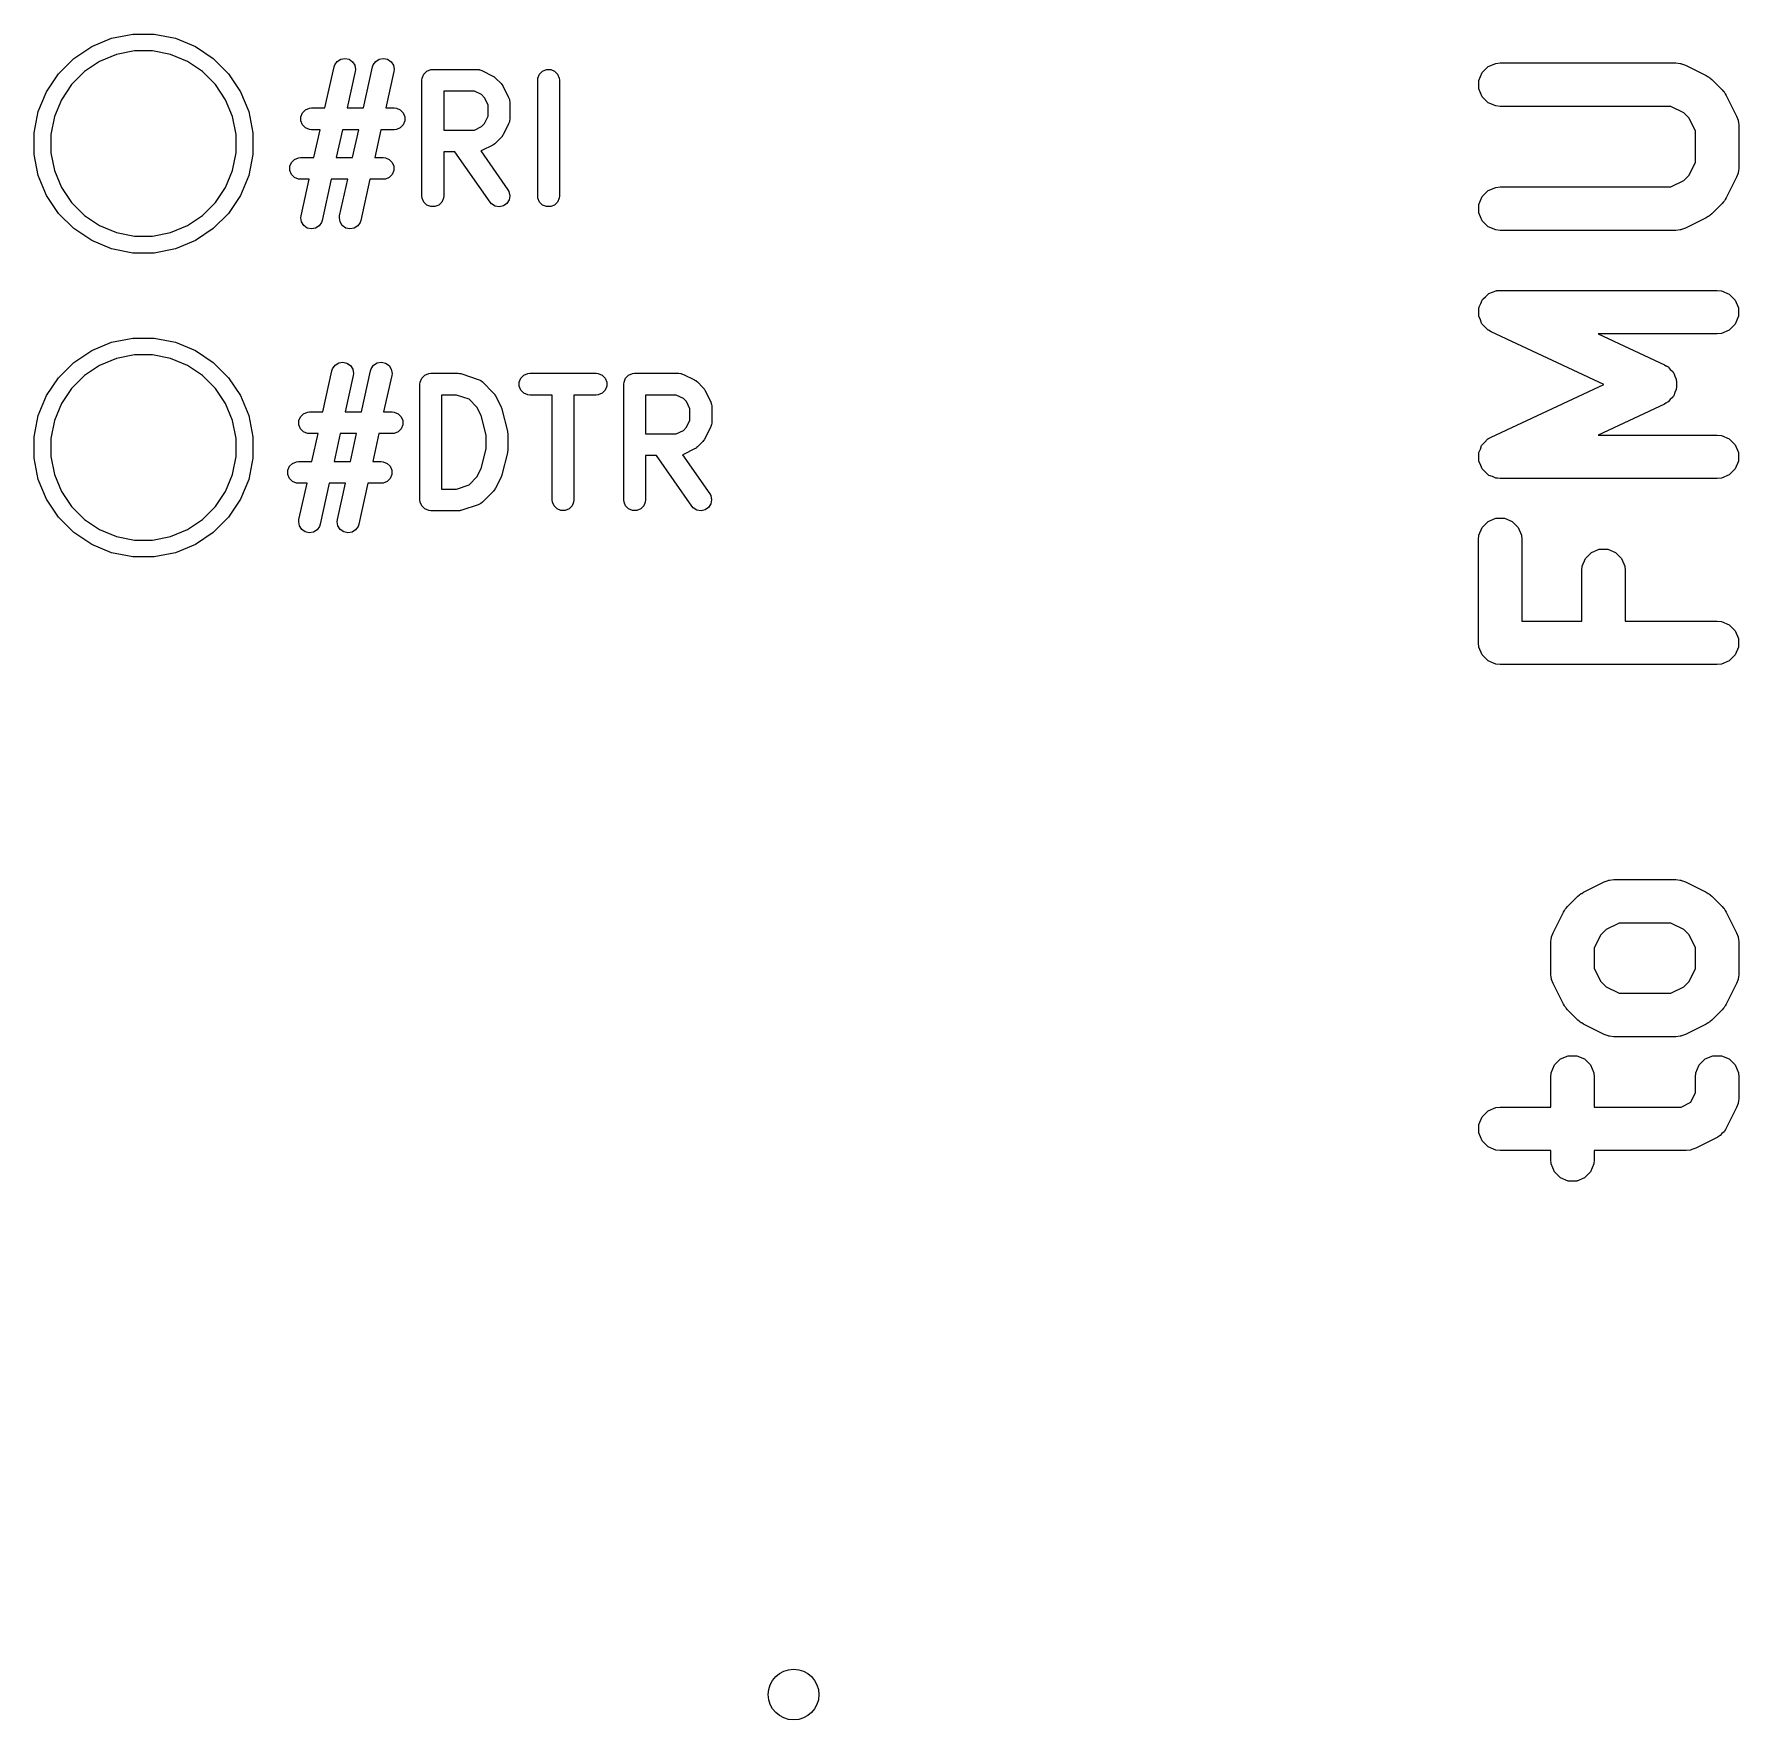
# Model space of a CAD drawing. Extents: x 5.43 to 6.48, y -4.55 to -3.35.
# Drawn here: x 6.0175 to 6.4814, y -4.5469 to -4.0883 of the extents above; entities that cross this region are included whole.
import ezdxf

# ---------------------------------------------------------------- set-up
doc = ezdxf.new("R2010")
doc.units = 0
doc.header["$MEASUREMENT"] = 0
doc.layers.add('BLACK', color=7, linetype='CONTINUOUS')

msp = doc.modelspace()

# ---------------------------------------------------------------- linework, layer by layer
at = {"layer": 'BLACK', "linetype": 'CONTINUOUS'}
for p, q in [((6.02826, -4.09498), (6.03314, -4.09172)), ((6.03314, -4.09172), (6.03856, -4.08948)), ((6.03856, -4.08948), (6.04431, -4.08833)), ((6.04431, -4.08833), (6.05018, -4.08833)), ((6.05018, -4.08833), (6.05593, -4.08948)), ((6.05593, -4.08948), (6.06135, -4.09172)), ((6.06135, -4.09172), (6.06623, -4.09498)), ((6.02411, -4.09913), (6.02826, -4.09498)), ((6.03531, -4.09578), (6.03118, -4.09854)), ((6.03989, -4.09388), (6.03531, -4.09578)), ((6.04476, -4.09291), (6.03989, -4.09388)), ((6.04973, -4.09291), (6.04476, -4.09291)), ((6.05459, -4.09388), (6.04973, -4.09291)), ((6.05918, -4.09578), (6.05459, -4.09388)), ((6.06331, -4.09854), (6.05918, -4.09578)), ((6.06623, -4.09498), (6.07037, -4.09913)), ((6.0991, -4.09724), (6.09929, -4.09669)), ((6.09929, -4.09669), (6.09995, -4.09574)), ((6.09995, -4.09574), (6.10092, -4.09513)), ((6.10092, -4.09513), (6.10205, -4.09493)), ((6.10205, -4.09493), (6.10318, -4.09518)), ((6.10318, -4.09518), (6.10412, -4.09584)), ((6.10412, -4.09584), (6.10474, -4.09681)), ((6.1096, -4.09724), (6.10978, -4.09669)), ((6.10978, -4.09669), (6.11045, -4.09574)), ((6.11045, -4.09574), (6.11142, -4.09513)), ((6.11142, -4.09513), (6.11255, -4.09493)), ((6.11255, -4.09493), (6.11368, -4.09518)), ((6.11368, -4.09518), (6.11462, -4.09584)), ((6.11462, -4.09584), (6.11524, -4.09681)), ((6.41319, -4.09717), (6.41532, -4.09629)), ((6.41532, -4.09629), (6.41647, -4.09618)), ((6.41647, -4.09618), (6.46428, -4.09618)), ((6.46428, -4.09618), (6.46543, -4.09629)), ((6.46543, -4.09629), (6.46562, -4.09637)), ((6.46562, -4.09637), (6.46584, -4.09639)), ((6.46584, -4.09639), (6.46692, -4.0968)), ((6.02086, -4.10401), (6.02411, -4.09913)), ((6.03118, -4.09854), (6.02767, -4.10205)), ((6.06682, -4.10205), (6.06331, -4.09854)), ((6.07037, -4.09913), (6.07363, -4.10401)), ((6.09662, -4.10842), (6.0991, -4.09724)), ((6.10487, -4.09852), (6.10267, -4.10842)), ((6.10474, -4.09681), (6.10494, -4.09794)), ((6.10494, -4.09794), (6.10487, -4.09852)), ((6.10712, -4.10842), (6.1096, -4.09724)), ((6.11537, -4.09852), (6.11317, -4.10842)), ((6.11524, -4.09681), (6.11544, -4.09794)), ((6.11544, -4.09794), (6.11537, -4.09852)), ((6.12303, -4.10088), (6.12309, -4.1003)), ((6.12303, -4.13237), (6.12303, -4.10088)), ((6.12309, -4.1003), (6.12353, -4.09924)), ((6.12353, -4.09924), (6.12434, -4.09842)), ((6.12434, -4.09842), (6.12541, -4.09798)), ((6.12541, -4.09798), (6.12598, -4.09793)), ((6.12598, -4.09793), (6.13798, -4.09793)), ((6.13798, -4.09793), (6.13856, -4.09798)), ((6.13856, -4.09798), (6.13866, -4.09802)), ((6.13866, -4.09802), (6.13876, -4.09803)), ((6.13876, -4.09803), (6.1393, -4.09824)), ((6.1393, -4.09824), (6.1423, -4.09974)), ((6.1423, -4.09974), (6.14255, -4.09989)), ((6.14255, -4.09989), (6.14262, -4.09992)), ((6.14262, -4.09992), (6.1427, -4.09999)), ((6.1427, -4.09999), (6.14279, -4.10004)), ((6.14279, -4.10004), (6.14284, -4.1001)), ((6.14284, -4.1001), (6.14307, -4.10029)), ((6.14307, -4.10029), (6.14457, -4.10179)), ((6.15453, -4.10088), (6.15458, -4.1003)), ((6.15453, -4.13237), (6.15453, -4.10088)), ((6.15458, -4.1003), (6.15503, -4.09924)), ((6.15503, -4.09924), (6.15584, -4.09842)), ((6.15584, -4.09842), (6.1569, -4.09798)), ((6.1569, -4.09798), (6.15806, -4.09798)), ((6.15806, -4.09798), (6.15912, -4.09842)), ((6.15912, -4.09842), (6.15994, -4.09924)), ((6.15994, -4.09924), (6.16038, -4.1003)), ((6.16038, -4.1003), (6.16043, -4.10088)), ((6.16043, -4.10088), (6.16043, -4.13237)), ((6.41068, -4.10093), (6.41156, -4.0988)), ((6.41068, -4.10323), (6.41068, -4.10093)), ((6.41156, -4.0988), (6.41319, -4.09717)), ((6.46692, -4.0968), (6.47254, -4.09961)), ((6.47254, -4.09961), (6.47304, -4.09992)), ((6.47304, -4.09992), (6.47318, -4.09998)), ((6.47318, -4.09998), (6.47334, -4.10012)), ((6.47334, -4.10012), (6.47352, -4.10023)), ((6.47352, -4.10023), (6.47362, -4.10035)), ((6.47362, -4.10035), (6.47408, -4.10072)), ((6.47408, -4.10072), (6.47689, -4.10353)), ((6.01861, -4.10942), (6.02086, -4.10401)), ((6.02767, -4.10205), (6.02491, -4.10618)), ((6.06957, -4.10618), (6.06682, -4.10205)), ((6.07363, -4.10401), (6.07588, -4.10942)), ((6.13729, -4.10383), (6.12894, -4.10383)), ((6.12894, -4.10383), (6.12894, -4.11442)), ((6.13923, -4.1048), (6.13729, -4.10383)), ((6.14006, -4.10563), (6.13923, -4.1048)), ((6.14103, -4.10757), (6.14006, -4.10563)), ((6.14457, -4.10179), (6.14476, -4.10202)), ((6.14476, -4.10202), (6.14481, -4.10207)), ((6.14481, -4.10207), (6.14487, -4.10216)), ((6.14487, -4.10216), (6.14494, -4.10224)), ((6.14494, -4.10224), (6.14497, -4.10231)), ((6.14497, -4.10231), (6.14512, -4.10256)), ((6.14512, -4.10256), (6.14662, -4.10556)), ((6.14662, -4.10556), (6.14683, -4.1061)), ((6.41156, -4.10536), (6.41068, -4.10323)), ((6.41319, -4.10699), (6.41156, -4.10536)), ((6.47689, -4.10353), (6.47726, -4.10398)), ((6.47726, -4.10398), (6.47738, -4.10408)), ((6.47738, -4.10408), (6.47749, -4.10426)), ((6.47749, -4.10426), (6.47762, -4.10442)), ((6.47762, -4.10442), (6.47768, -4.10457)), ((6.47768, -4.10457), (6.47799, -4.10506)), ((6.47799, -4.10506), (6.48081, -4.11069)), ((6.01747, -4.11518), (6.01861, -4.10942)), ((6.02491, -4.10618), (6.02302, -4.11076)), ((6.07147, -4.11076), (6.06957, -4.10618)), ((6.07588, -4.10942), (6.07702, -4.11518)), ((6.09009, -4.1108), (6.09053, -4.10974)), ((6.09053, -4.10974), (6.09135, -4.10892)), ((6.09135, -4.10892), (6.09241, -4.10848)), ((6.09241, -4.10848), (6.09299, -4.10842)), ((6.09299, -4.10842), (6.09662, -4.10842)), ((6.10267, -4.10842), (6.10712, -4.10842)), ((6.11317, -4.10842), (6.11549, -4.10842)), ((6.11549, -4.10842), (6.11606, -4.10848)), ((6.11606, -4.10848), (6.11713, -4.10892)), ((6.11713, -4.10892), (6.11794, -4.10974)), ((6.11794, -4.10974), (6.11838, -4.1108)), ((6.14006, -4.11263), (6.14103, -4.11068)), ((6.14103, -4.11068), (6.14103, -4.10757)), ((6.14683, -4.1061), (6.14684, -4.1062)), ((6.14684, -4.1062), (6.14688, -4.1063)), ((6.14688, -4.1063), (6.14693, -4.10688)), ((6.14693, -4.10688), (6.14693, -4.11138)), ((6.41532, -4.10787), (6.41319, -4.10699)), ((6.41647, -4.10799), (6.41532, -4.10787)), ((6.46288, -4.10799), (6.41647, -4.10799)), ((6.4664, -4.10975), (6.46288, -4.10799)), ((6.46786, -4.1112), (6.4664, -4.10975)), ((6.48081, -4.11069), (6.48122, -4.11177)), ((6.01747, -4.11563), (6.01747, -4.11518)), ((6.02302, -4.11076), (6.02205, -4.11563)), ((6.07244, -4.11563), (6.07147, -4.11076)), ((6.07702, -4.11518), (6.07702, -4.12104)), ((6.09009, -4.11195), (6.09009, -4.1108)), ((6.09053, -4.11302), (6.09009, -4.11195)), ((6.09135, -4.11383), (6.09053, -4.11302)), ((6.09241, -4.11427), (6.09135, -4.11383)), ((6.09299, -4.11433), (6.09241, -4.11427)), ((6.09531, -4.11433), (6.09299, -4.11433)), ((6.09362, -4.12192), (6.09531, -4.11433)), ((6.10136, -4.11433), (6.09967, -4.12192)), ((6.10581, -4.11433), (6.10136, -4.11433)), ((6.10412, -4.12192), (6.10581, -4.11433)), ((6.11185, -4.11433), (6.11017, -4.12192)), ((6.11549, -4.11433), (6.11185, -4.11433)), ((6.11606, -4.11427), (6.11549, -4.11433)), ((6.11713, -4.11383), (6.11606, -4.11427)), ((6.11794, -4.11302), (6.11713, -4.11383)), ((6.11838, -4.11195), (6.11794, -4.11302)), ((6.11838, -4.1108), (6.11838, -4.11195)), ((6.12894, -4.11442), (6.13729, -4.11442)), ((6.13729, -4.11442), (6.13923, -4.11345)), ((6.13923, -4.11345), (6.14006, -4.11263)), ((6.14662, -4.1127), (6.14512, -4.1157)), ((6.14683, -4.11216), (6.14662, -4.1127)), ((6.14684, -4.11205), (6.14683, -4.11216)), ((6.14688, -4.11195), (6.14684, -4.11205)), ((6.14693, -4.11138), (6.14688, -4.11195)), ((6.46962, -4.11472), (6.46786, -4.1112)), ((6.46962, -4.12318), (6.46962, -4.11472)), ((6.48122, -4.11177), (6.48124, -4.11198)), ((6.48124, -4.11198), (6.48132, -4.11218)), ((6.48132, -4.11218), (6.48143, -4.11333)), ((6.48143, -4.11333), (6.48143, -4.12458)), ((6.01747, -4.12104), (6.01747, -4.11563)), ((6.02205, -4.11563), (6.02205, -4.12059)), ((6.07244, -4.12059), (6.07244, -4.11563)), ((6.1423, -4.11852), (6.1393, -4.12002)), ((6.14255, -4.11836), (6.1423, -4.11852)), ((6.14262, -4.11833), (6.14255, -4.11836)), ((6.1427, -4.11826), (6.14262, -4.11833)), ((6.14279, -4.11821), (6.1427, -4.11826)), ((6.14284, -4.11815), (6.14279, -4.11821)), ((6.14307, -4.11796), (6.14284, -4.11815)), ((6.14457, -4.11646), (6.14307, -4.11796)), ((6.14476, -4.11624), (6.14457, -4.11646)), ((6.14481, -4.11619), (6.14476, -4.11624)), ((6.14487, -4.1161), (6.14481, -4.11619)), ((6.14494, -4.11602), (6.14487, -4.1161)), ((6.14497, -4.11594), (6.14494, -4.11602)), ((6.14512, -4.1157), (6.14497, -4.11594)), ((6.01861, -4.1268), (6.01747, -4.12104)), ((6.02205, -4.12059), (6.02302, -4.12546)), ((6.07147, -4.12546), (6.07244, -4.12059)), ((6.07702, -4.12104), (6.07588, -4.1268)), ((6.08709, -4.1243), (6.08753, -4.12323)), ((6.08709, -4.12545), (6.08709, -4.1243)), ((6.08753, -4.12323), (6.08835, -4.12242)), ((6.08835, -4.12242), (6.08941, -4.12198)), ((6.08941, -4.12198), (6.08999, -4.12192)), ((6.08999, -4.12192), (6.09362, -4.12192)), ((6.09967, -4.12192), (6.10412, -4.12192)), ((6.11017, -4.12192), (6.11249, -4.12192)), ((6.11249, -4.12192), (6.11306, -4.12198)), ((6.11306, -4.12198), (6.11413, -4.12242)), ((6.11413, -4.12242), (6.11494, -4.12323)), ((6.11494, -4.12323), (6.11538, -4.1243)), ((6.11538, -4.1243), (6.11538, -4.12545)), ((6.13195, -4.12033), (6.12894, -4.12033)), ((6.12894, -4.12033), (6.12894, -4.13237)), ((6.14156, -4.13407), (6.13195, -4.12033)), ((6.1393, -4.12002), (6.13901, -4.12013)), ((6.13901, -4.12013), (6.1464, -4.13068)), ((6.46786, -4.1267), (6.46962, -4.12318)), ((6.48143, -4.12458), (6.48132, -4.12573)), ((6.02086, -4.13222), (6.01861, -4.1268)), ((6.02302, -4.12546), (6.02491, -4.13005)), ((6.06957, -4.13005), (6.07147, -4.12546)), ((6.07588, -4.1268), (6.07363, -4.13222)), ((6.08753, -4.12652), (6.08709, -4.12545)), ((6.08835, -4.12733), (6.08753, -4.12652)), ((6.08941, -4.12777), (6.08835, -4.12733)), ((6.08999, -4.12783), (6.08941, -4.12777)), ((6.09231, -4.12783), (6.08999, -4.12783)), ((6.09011, -4.13773), (6.09231, -4.12783)), ((6.09836, -4.12783), (6.09587, -4.13901)), ((6.10281, -4.12783), (6.09836, -4.12783)), ((6.1006, -4.13773), (6.10281, -4.12783)), ((6.10886, -4.12783), (6.10637, -4.13901)), ((6.11249, -4.12783), (6.10886, -4.12783)), ((6.11306, -4.12777), (6.11249, -4.12783)), ((6.11413, -4.12733), (6.11306, -4.12777)), ((6.11494, -4.12652), (6.11413, -4.12733)), ((6.11538, -4.12545), (6.11494, -4.12652)), ((6.46288, -4.12992), (6.4664, -4.12816)), ((6.4664, -4.12816), (6.46786, -4.1267)), ((6.48081, -4.12722), (6.47799, -4.13284)), ((6.48122, -4.12614), (6.48081, -4.12722)), ((6.48124, -4.12593), (6.48122, -4.12614)), ((6.48132, -4.12573), (6.48124, -4.12593)), ((6.02411, -4.13709), (6.02086, -4.13222)), ((6.02491, -4.13005), (6.02767, -4.13417)), ((6.06682, -4.13417), (6.06957, -4.13005)), ((6.07363, -4.13222), (6.07037, -4.13709)), ((6.12309, -4.13295), (6.12303, -4.13237)), ((6.12353, -4.13401), (6.12309, -4.13295)), ((6.12888, -4.13295), (6.12844, -4.13401)), ((6.12894, -4.13237), (6.12888, -4.13295)), ((6.14673, -4.13344), (6.14611, -4.13442)), ((6.1464, -4.13068), (6.14668, -4.13118)), ((6.14668, -4.13118), (6.14693, -4.13231)), ((6.14693, -4.13231), (6.14673, -4.13344)), ((6.15458, -4.13295), (6.15453, -4.13237)), ((6.15503, -4.13401), (6.15458, -4.13295)), ((6.16038, -4.13295), (6.15994, -4.13401)), ((6.16043, -4.13237), (6.16038, -4.13295)), ((6.41068, -4.13467), (6.41156, -4.13255)), ((6.41156, -4.13255), (6.41319, -4.13092)), ((6.41319, -4.13092), (6.41532, -4.13003)), ((6.41532, -4.13003), (6.41647, -4.12992)), ((6.41647, -4.12992), (6.46288, -4.12992)), ((6.47738, -4.13382), (6.47726, -4.13393)), ((6.47749, -4.13365), (6.47738, -4.13382)), ((6.47762, -4.13348), (6.47749, -4.13365)), ((6.47768, -4.13334), (6.47762, -4.13348)), ((6.47799, -4.13284), (6.47768, -4.13334)), ((6.02826, -4.14124), (6.02411, -4.13709)), ((6.02767, -4.13417), (6.03118, -4.13768)), ((6.03118, -4.13768), (6.03531, -4.14044)), ((6.05918, -4.14044), (6.06331, -4.13768)), ((6.06331, -4.13768), (6.06682, -4.13417)), ((6.07037, -4.13709), (6.06623, -4.14124)), ((6.09004, -4.13831), (6.09011, -4.13773)), ((6.09024, -4.13944), (6.09004, -4.13831)), ((6.10054, -4.13831), (6.1006, -4.13773)), ((6.10073, -4.13944), (6.10054, -4.13831)), ((6.12434, -4.13483), (6.12353, -4.13401)), ((6.12541, -4.13527), (6.12434, -4.13483)), ((6.12656, -4.13527), (6.12541, -4.13527)), ((6.12762, -4.13483), (6.12656, -4.13527)), ((6.12844, -4.13401), (6.12762, -4.13483)), ((6.14194, -4.13451), (6.14156, -4.13407)), ((6.14291, -4.13513), (6.14194, -4.13451)), ((6.14405, -4.13533), (6.14291, -4.13513)), ((6.14517, -4.13508), (6.14405, -4.13533)), ((6.14611, -4.13442), (6.14517, -4.13508)), ((6.15584, -4.13483), (6.15503, -4.13401)), ((6.1569, -4.13527), (6.15584, -4.13483)), ((6.15806, -4.13527), (6.1569, -4.13527)), ((6.15912, -4.13483), (6.15806, -4.13527)), ((6.15994, -4.13401), (6.15912, -4.13483)), ((6.41068, -4.13698), (6.41068, -4.13467)), ((6.41156, -4.13911), (6.41068, -4.13698)), ((6.47254, -4.1383), (6.46692, -4.14111)), ((6.47304, -4.13798), (6.47254, -4.1383)), ((6.47318, -4.13792), (6.47304, -4.13798)), ((6.47334, -4.13779), (6.47318, -4.13792)), ((6.47352, -4.13768), (6.47334, -4.13779)), ((6.47362, -4.13756), (6.47352, -4.13768)), ((6.47408, -4.13719), (6.47362, -4.13756)), ((6.47689, -4.13438), (6.47408, -4.13719)), ((6.47726, -4.13393), (6.47689, -4.13438)), ((6.03314, -4.1445), (6.02826, -4.14124)), ((6.03531, -4.14044), (6.03989, -4.14234)), ((6.03989, -4.14234), (6.04476, -4.14331)), ((6.04973, -4.14331), (6.05459, -4.14234)), ((6.05459, -4.14234), (6.05918, -4.14044)), ((6.06623, -4.14124), (6.06135, -4.1445)), ((6.09085, -4.14041), (6.09024, -4.13944)), ((6.0918, -4.14108), (6.09085, -4.14041)), ((6.09292, -4.14133), (6.0918, -4.14108)), ((6.09406, -4.14113), (6.09292, -4.14133)), ((6.09503, -4.14051), (6.09406, -4.14113)), ((6.09569, -4.13956), (6.09503, -4.14051)), ((6.09587, -4.13901), (6.09569, -4.13956)), ((6.10135, -4.14041), (6.10073, -4.13944)), ((6.1023, -4.14108), (6.10135, -4.14041)), ((6.10342, -4.14133), (6.1023, -4.14108)), ((6.10456, -4.14113), (6.10342, -4.14133)), ((6.10553, -4.14051), (6.10456, -4.14113)), ((6.10619, -4.13956), (6.10553, -4.14051)), ((6.10637, -4.13901), (6.10619, -4.13956)), ((6.41319, -4.14074), (6.41156, -4.13911)), ((6.41532, -4.14162), (6.41319, -4.14074)), ((6.41647, -4.14173), (6.41532, -4.14162)), ((6.46428, -4.14173), (6.41647, -4.14173)), ((6.46543, -4.14162), (6.46428, -4.14173)), ((6.46562, -4.14154), (6.46543, -4.14162)), ((6.46584, -4.14152), (6.46562, -4.14154)), ((6.46692, -4.14111), (6.46584, -4.14152)), ((6.03856, -4.14674), (6.03314, -4.1445)), ((6.04431, -4.14789), (6.03856, -4.14674)), ((6.04476, -4.14331), (6.04973, -4.14331)), ((6.05593, -4.14674), (6.05018, -4.14789)), ((6.06135, -4.1445), (6.05593, -4.14674)), ((6.05018, -4.14789), (6.04431, -4.14789)), ((6.41073, -4.16254), (6.41117, -4.16161)), ((6.41117, -4.16161), (6.41156, -4.16067)), ((6.41156, -4.16067), (6.41165, -4.16057)), ((6.41165, -4.16057), (6.41171, -4.16045)), ((6.41171, -4.16045), (6.41246, -4.15976)), ((6.41246, -4.15976), (6.41319, -4.15904)), ((6.41319, -4.15904), (6.41331, -4.15899)), ((6.41331, -4.15899), (6.41341, -4.1589)), ((6.41341, -4.1589), (6.41437, -4.15855)), ((6.41437, -4.15855), (6.41532, -4.15816)), ((6.41532, -4.15816), (6.4155, -4.15814)), ((6.4155, -4.15814), (6.41557, -4.15811)), ((6.41557, -4.15811), (6.41571, -4.15812)), ((6.41571, -4.15812), (6.41647, -4.15804)), ((6.41647, -4.15804), (6.47552, -4.15804)), ((6.47552, -4.15804), (6.47668, -4.15816)), ((6.47668, -4.15816), (6.47881, -4.15904)), ((6.47881, -4.15904), (6.48043, -4.16067)), ((6.48043, -4.16067), (6.48132, -4.1628)), ((6.41063, -4.16484), (6.41068, -4.16382)), ((6.41068, -4.16497), (6.41063, -4.16484)), ((6.41068, -4.1628), (6.41073, -4.16267)), ((6.41068, -4.16382), (6.41068, -4.1628)), ((6.41068, -4.1651), (6.41068, -4.16497)), ((6.41107, -4.16605), (6.41068, -4.1651)), ((6.41073, -4.16267), (6.41073, -4.16254)), ((6.41142, -4.16701), (6.41107, -4.16605)), ((6.48132, -4.1651), (6.48043, -4.16723)), ((6.48132, -4.1628), (6.48132, -4.1651)), ((6.03856, -4.17215), (6.04431, -4.17101)), ((6.04431, -4.17101), (6.05018, -4.17101)), ((6.05018, -4.17101), (6.05593, -4.17215)), ((6.41151, -4.16711), (6.41142, -4.16701)), ((6.41156, -4.16723), (6.41151, -4.16711)), ((6.41228, -4.16795), (6.41156, -4.16723)), ((6.41298, -4.16871), (6.41228, -4.16795)), ((6.41313, -4.1688), (6.41298, -4.16871)), ((6.41319, -4.16886), (6.41313, -4.1688)), ((6.41332, -4.16891), (6.41319, -4.16886)), ((6.41397, -4.1693), (6.41332, -4.16891)), ((6.44469, -4.18363), (6.41397, -4.1693)), ((6.47552, -4.16985), (6.44309, -4.16985)), ((6.44309, -4.16985), (6.46115, -4.17828)), ((6.47668, -4.16974), (6.47552, -4.16985)), ((6.47881, -4.16886), (6.47668, -4.16974)), ((6.48043, -4.16723), (6.47881, -4.16886)), ((6.02826, -4.17766), (6.03314, -4.1744)), ((6.03314, -4.1744), (6.03856, -4.17215)), ((6.04476, -4.17559), (6.03989, -4.17656)), ((6.04973, -4.17559), (6.04476, -4.17559)), ((6.05459, -4.17656), (6.04973, -4.17559)), ((6.05593, -4.17215), (6.06135, -4.1744)), ((6.06135, -4.1744), (6.06623, -4.17766)), ((6.02411, -4.18181), (6.02826, -4.17766)), ((6.03531, -4.17846), (6.03118, -4.18122)), ((6.03989, -4.17656), (6.03531, -4.17846)), ((6.05918, -4.17846), (6.05459, -4.17656)), ((6.06331, -4.18122), (6.05918, -4.17846)), ((6.06623, -4.17766), (6.07037, -4.18181)), ((6.09606, -4.1911), (6.09854, -4.17991)), ((6.09854, -4.17991), (6.09872, -4.17936)), ((6.09872, -4.17936), (6.09938, -4.17842)), ((6.09938, -4.17842), (6.10036, -4.1778)), ((6.10036, -4.1778), (6.10149, -4.1776)), ((6.10149, -4.1776), (6.10262, -4.17785)), ((6.10262, -4.17785), (6.10356, -4.17851)), ((6.10356, -4.17851), (6.10418, -4.17949)), ((6.10418, -4.17949), (6.10438, -4.18062)), ((6.10656, -4.1911), (6.10904, -4.17991)), ((6.10904, -4.17991), (6.10922, -4.17936)), ((6.10922, -4.17936), (6.10988, -4.17842)), ((6.10988, -4.17842), (6.11085, -4.1778)), ((6.11085, -4.1778), (6.11199, -4.1776)), ((6.11199, -4.1776), (6.11311, -4.17785)), ((6.11311, -4.17785), (6.11406, -4.17851)), ((6.11406, -4.17851), (6.11468, -4.17949)), ((6.11468, -4.17949), (6.11488, -4.18062)), ((6.46115, -4.17828), (6.46157, -4.17853)), ((6.46157, -4.17853), (6.46171, -4.17858)), ((6.46171, -4.17858), (6.46182, -4.17868)), ((6.46182, -4.17868), (6.46215, -4.17887)), ((6.46215, -4.17887), (6.46275, -4.17953)), ((6.46275, -4.17953), (6.46341, -4.18014)), ((6.46341, -4.18014), (6.46352, -4.18038)), ((6.02086, -4.18668), (6.02411, -4.18181)), ((6.02767, -4.18473), (6.02491, -4.18885)), ((6.03118, -4.18122), (6.02767, -4.18473)), ((6.06682, -4.18473), (6.06331, -4.18122)), ((6.06957, -4.18885), (6.06682, -4.18473)), ((6.07037, -4.18181), (6.07363, -4.18668)), ((6.10431, -4.1812), (6.10211, -4.1911)), ((6.10438, -4.18062), (6.10431, -4.1812)), ((6.11481, -4.1812), (6.1126, -4.1911)), ((6.11488, -4.18062), (6.11481, -4.1812)), ((6.12247, -4.18355), (6.12253, -4.18298)), ((6.12247, -4.21505), (6.12247, -4.18355)), ((6.12253, -4.18298), (6.12297, -4.18191)), ((6.12297, -4.18191), (6.12378, -4.1811)), ((6.12378, -4.1811), (6.12485, -4.18066)), ((6.12485, -4.18066), (6.12542, -4.1806)), ((6.12542, -4.1806), (6.13292, -4.1806)), ((6.13292, -4.1806), (6.13321, -4.18063)), ((6.13321, -4.18063), (6.13329, -4.18063)), ((6.13329, -4.18063), (6.13339, -4.18065)), ((6.13339, -4.18065), (6.1335, -4.18066)), ((6.1335, -4.18066), (6.13357, -4.18069)), ((6.13357, -4.18069), (6.13385, -4.18075)), ((6.13385, -4.18075), (6.13835, -4.18225)), ((6.13835, -4.18225), (6.13888, -4.18249)), ((6.13888, -4.18249), (6.13896, -4.18256)), ((6.13896, -4.18256), (6.13906, -4.1826)), ((6.13906, -4.1826), (6.13951, -4.18297)), ((6.13951, -4.18297), (6.14251, -4.18597)), ((6.14952, -4.18298), (6.14996, -4.18191)), ((6.14952, -4.18413), (6.14952, -4.18298)), ((6.14996, -4.1852), (6.14952, -4.18413)), ((6.14996, -4.18191), (6.15078, -4.1811)), ((6.15078, -4.1811), (6.15184, -4.18066)), ((6.15184, -4.18066), (6.15242, -4.1806)), ((6.15242, -4.1806), (6.17042, -4.1806)), ((6.17042, -4.1806), (6.17099, -4.18066)), ((6.17099, -4.18066), (6.17206, -4.1811)), ((6.17206, -4.1811), (6.17287, -4.18191)), ((6.17287, -4.18191), (6.17331, -4.18298)), ((6.17331, -4.18413), (6.17287, -4.1852)), ((6.17331, -4.18298), (6.17331, -4.18413)), ((6.17796, -4.18355), (6.17802, -4.18298)), ((6.17796, -4.21505), (6.17796, -4.18355)), ((6.17802, -4.18298), (6.17846, -4.18191)), ((6.17846, -4.18191), (6.17927, -4.1811)), ((6.17927, -4.1811), (6.18034, -4.18066)), ((6.18034, -4.18066), (6.18091, -4.1806)), ((6.18091, -4.1806), (6.19291, -4.1806)), ((6.19291, -4.1806), (6.19349, -4.18066)), ((6.19349, -4.18066), (6.19359, -4.1807)), ((6.19359, -4.1807), (6.19369, -4.18071)), ((6.19369, -4.18071), (6.19423, -4.18091)), ((6.19423, -4.18091), (6.19723, -4.18241)), ((6.19723, -4.18241), (6.19748, -4.18257)), ((6.19748, -4.18257), (6.19755, -4.1826)), ((6.19755, -4.1826), (6.19763, -4.18267)), ((6.19763, -4.18267), (6.19772, -4.18272)), ((6.19772, -4.18272), (6.19777, -4.18278)), ((6.19777, -4.18278), (6.198, -4.18297)), ((6.198, -4.18297), (6.1995, -4.18447)), ((6.1995, -4.18447), (6.19969, -4.18469)), ((6.19969, -4.18469), (6.19975, -4.18474)), ((6.19975, -4.18474), (6.1998, -4.18483)), ((6.1998, -4.18483), (6.19987, -4.18491)), ((6.19987, -4.18491), (6.1999, -4.18499)), ((6.41397, -4.19797), (6.44469, -4.18363)), ((6.46352, -4.18038), (6.4637, -4.18057)), ((6.4637, -4.18057), (6.46401, -4.18141)), ((6.46401, -4.18141), (6.46439, -4.18223)), ((6.46439, -4.18223), (6.4644, -4.18249)), ((6.4644, -4.18478), (6.46439, -4.18504)), ((6.4644, -4.18249), (6.46449, -4.18274)), ((6.46449, -4.18453), (6.4644, -4.18478)), ((6.46449, -4.18274), (6.46445, -4.18363)), ((6.46445, -4.18363), (6.46449, -4.18453)), ((6.01861, -4.1921), (6.02086, -4.18668)), ((6.02491, -4.18885), (6.02302, -4.19344)), ((6.07147, -4.19344), (6.06957, -4.18885)), ((6.07363, -4.18668), (6.07588, -4.1921)), ((6.13244, -4.18651), (6.12837, -4.18651)), ((6.12837, -4.18651), (6.12837, -4.2121)), ((6.13583, -4.18764), (6.13244, -4.18651)), ((6.13799, -4.1898), (6.13583, -4.18764)), ((6.14251, -4.18597), (6.14269, -4.18619)), ((6.14269, -4.18619), (6.14275, -4.18624)), ((6.14275, -4.18624), (6.14281, -4.18633)), ((6.14281, -4.18633), (6.14288, -4.18641)), ((6.14288, -4.18641), (6.1429, -4.18649)), ((6.1429, -4.18649), (6.14306, -4.18673)), ((6.14306, -4.18673), (6.14456, -4.18973)), ((6.15078, -4.18601), (6.14996, -4.1852)), ((6.15184, -4.18645), (6.15078, -4.18601)), ((6.15242, -4.18651), (6.15184, -4.18645)), ((6.15846, -4.18651), (6.15242, -4.18651)), ((6.15846, -4.21505), (6.15846, -4.18651)), ((6.17042, -4.18651), (6.16437, -4.18651)), ((6.16437, -4.18651), (6.16437, -4.21505)), ((6.17099, -4.18645), (6.17042, -4.18651)), ((6.17206, -4.18601), (6.17099, -4.18645)), ((6.17287, -4.1852), (6.17206, -4.18601)), ((6.19222, -4.18651), (6.18387, -4.18651)), ((6.18387, -4.18651), (6.18387, -4.1971)), ((6.19416, -4.18748), (6.19222, -4.18651)), ((6.19499, -4.1883), (6.19416, -4.18748)), ((6.19596, -4.19025), (6.19499, -4.1883)), ((6.1999, -4.18499), (6.20005, -4.18523)), ((6.20005, -4.18523), (6.20155, -4.18823)), ((6.20155, -4.18823), (6.20176, -4.18877)), ((6.20176, -4.18877), (6.20177, -4.18888)), ((6.20177, -4.18888), (6.20181, -4.18898)), ((6.20181, -4.18898), (6.20187, -4.18955)), ((6.20187, -4.18955), (6.20187, -4.19405)), ((6.46115, -4.18898), (6.44309, -4.19741)), ((6.46157, -4.18873), (6.46115, -4.18898)), ((6.46171, -4.18868), (6.46157, -4.18873)), ((6.46182, -4.18859), (6.46171, -4.18868)), ((6.46215, -4.18839), (6.46182, -4.18859)), ((6.46275, -4.18773), (6.46215, -4.18839)), ((6.46341, -4.18713), (6.46275, -4.18773)), ((6.46352, -4.18689), (6.46341, -4.18713)), ((6.4637, -4.1867), (6.46352, -4.18689)), ((6.46401, -4.18585), (6.4637, -4.1867)), ((6.46439, -4.18504), (6.46401, -4.18585)), ((6.01747, -4.19785), (6.01861, -4.1921)), ((6.02302, -4.19344), (6.02205, -4.19831)), ((6.07244, -4.19831), (6.07147, -4.19344)), ((6.07588, -4.1921), (6.07702, -4.19785)), ((6.08953, -4.19348), (6.08997, -4.19241)), ((6.08953, -4.19463), (6.08953, -4.19348)), ((6.08997, -4.19241), (6.09079, -4.1916)), ((6.09079, -4.1916), (6.09185, -4.19116)), ((6.09185, -4.19116), (6.09243, -4.1911)), ((6.09243, -4.1911), (6.09606, -4.1911)), ((6.10211, -4.1911), (6.10656, -4.1911)), ((6.1126, -4.1911), (6.11492, -4.1911)), ((6.11492, -4.1911), (6.1155, -4.19116)), ((6.1155, -4.19116), (6.11656, -4.1916)), ((6.11656, -4.1916), (6.11738, -4.19241)), ((6.11738, -4.19241), (6.11782, -4.19348)), ((6.11782, -4.19348), (6.11782, -4.19463)), ((6.13913, -4.19208), (6.13799, -4.1898)), ((6.14047, -4.19742), (6.13913, -4.19208)), ((6.14456, -4.18973), (6.14458, -4.18978)), ((6.14458, -4.18978), (6.14459, -4.18979)), ((6.14459, -4.18979), (6.14468, -4.19003)), ((6.14468, -4.19003), (6.14477, -4.19027)), ((6.14477, -4.19027), (6.14477, -4.1903)), ((6.14477, -4.1903), (6.14478, -4.19034)), ((6.14478, -4.19034), (6.14628, -4.19634)), ((6.19499, -4.1953), (6.19596, -4.19336)), ((6.19596, -4.19336), (6.19596, -4.19025)), ((6.20187, -4.19405), (6.20181, -4.19463)), ((6.01747, -4.19831), (6.01747, -4.19785)), ((6.01747, -4.20372), (6.01747, -4.19831)), ((6.02205, -4.19831), (6.02205, -4.20327)), ((6.07244, -4.20327), (6.07244, -4.19831)), ((6.07702, -4.19785), (6.07702, -4.20372)), ((6.08997, -4.19569), (6.08953, -4.19463)), ((6.09079, -4.19651), (6.08997, -4.19569)), ((6.09185, -4.19695), (6.09079, -4.19651)), ((6.09243, -4.19701), (6.09185, -4.19695)), ((6.09474, -4.19701), (6.09243, -4.19701)), ((6.09306, -4.2046), (6.09474, -4.19701)), ((6.10079, -4.19701), (6.09911, -4.2046)), ((6.10524, -4.19701), (6.10079, -4.19701)), ((6.10356, -4.2046), (6.10524, -4.19701)), ((6.11129, -4.19701), (6.10961, -4.2046)), ((6.11492, -4.19701), (6.11129, -4.19701)), ((6.1155, -4.19695), (6.11492, -4.19701)), ((6.11656, -4.19651), (6.1155, -4.19695)), ((6.11738, -4.19569), (6.11656, -4.19651)), ((6.11782, -4.19463), (6.11738, -4.19569)), ((6.14047, -4.20119), (6.14047, -4.19742)), ((6.14628, -4.19634), (6.1463, -4.19644)), ((6.1463, -4.19644), (6.14632, -4.19648)), ((6.14632, -4.19648), (6.14634, -4.19669)), ((6.14634, -4.19669), (6.14637, -4.19691)), ((6.14637, -4.19691), (6.14636, -4.19695)), ((6.14636, -4.19695), (6.14637, -4.19705)), ((6.14637, -4.19705), (6.14637, -4.20155)), ((6.18387, -4.1971), (6.19222, -4.1971)), ((6.19222, -4.1971), (6.19416, -4.19613)), ((6.19416, -4.19613), (6.19499, -4.1953)), ((6.19975, -4.19886), (6.19969, -4.19891)), ((6.1998, -4.19877), (6.19975, -4.19886)), ((6.19987, -4.19869), (6.1998, -4.19877)), ((6.1999, -4.19862), (6.19987, -4.19869)), ((6.20005, -4.19837), (6.1999, -4.19862)), ((6.20155, -4.19537), (6.20005, -4.19837)), ((6.20176, -4.19483), (6.20155, -4.19537)), ((6.20177, -4.19473), (6.20176, -4.19483)), ((6.20181, -4.19463), (6.20177, -4.19473)), ((6.41228, -4.19931), (6.41298, -4.19856)), ((6.41298, -4.19856), (6.41313, -4.19846)), ((6.41313, -4.19846), (6.41319, -4.19841)), ((6.41319, -4.19841), (6.41332, -4.19835)), ((6.41332, -4.19835), (6.41397, -4.19797)), ((6.44309, -4.19741), (6.47552, -4.19741)), ((6.47552, -4.19741), (6.47668, -4.19753)), ((6.47668, -4.19753), (6.47881, -4.19841)), ((6.47881, -4.19841), (6.48043, -4.20004)), ((6.02205, -4.20327), (6.02302, -4.20814)), ((6.07147, -4.20814), (6.07244, -4.20327)), ((6.13913, -4.20652), (6.14047, -4.20119)), ((6.14628, -4.20227), (6.14478, -4.20827)), ((6.1463, -4.20217), (6.14628, -4.20227)), ((6.14632, -4.20213), (6.1463, -4.20217)), ((6.14634, -4.20191), (6.14632, -4.20213)), ((6.14637, -4.2017), (6.14634, -4.20191)), ((6.14637, -4.20155), (6.14636, -4.20165)), ((6.14636, -4.20165), (6.14637, -4.2017)), ((6.18688, -4.20301), (6.18387, -4.20301)), ((6.18387, -4.20301), (6.18387, -4.21505)), ((6.19649, -4.21674), (6.18688, -4.20301)), ((6.19423, -4.20269), (6.19394, -4.2028)), ((6.19394, -4.2028), (6.20133, -4.21336)), ((6.19723, -4.20119), (6.19423, -4.20269)), ((6.19748, -4.20104), (6.19723, -4.20119)), ((6.19755, -4.20101), (6.19748, -4.20104)), ((6.19763, -4.20094), (6.19755, -4.20101)), ((6.19772, -4.20089), (6.19763, -4.20094)), ((6.19777, -4.20083), (6.19772, -4.20089)), ((6.198, -4.20064), (6.19777, -4.20083)), ((6.1995, -4.19914), (6.198, -4.20064)), ((6.19969, -4.19891), (6.1995, -4.19914)), ((6.41063, -4.20242), (6.41068, -4.2023)), ((6.41068, -4.20345), (6.41063, -4.20242)), ((6.41068, -4.20217), (6.41107, -4.20122)), ((6.41068, -4.2023), (6.41068, -4.20217)), ((6.41068, -4.20447), (6.41068, -4.20345)), ((6.41107, -4.20122), (6.41142, -4.20026)), ((6.41142, -4.20026), (6.41151, -4.20016)), ((6.41151, -4.20016), (6.41156, -4.20004)), ((6.41156, -4.20004), (6.41228, -4.19931)), ((6.48043, -4.20004), (6.48132, -4.20217)), ((6.48132, -4.20217), (6.48132, -4.20447)), ((6.01861, -4.20947), (6.01747, -4.20372)), ((6.02302, -4.20814), (6.02491, -4.21272)), ((6.06957, -4.21272), (6.07147, -4.20814)), ((6.07702, -4.20372), (6.07588, -4.20947)), ((6.08653, -4.20698), (6.08697, -4.20591)), ((6.08653, -4.20813), (6.08653, -4.20698)), ((6.08697, -4.20919), (6.08653, -4.20813)), ((6.08697, -4.20591), (6.08779, -4.2051)), ((6.08779, -4.2051), (6.08885, -4.20466)), ((6.08885, -4.20466), (6.08943, -4.2046)), ((6.08943, -4.2046), (6.09306, -4.2046)), ((6.09911, -4.2046), (6.10356, -4.2046)), ((6.10961, -4.2046), (6.11192, -4.2046)), ((6.11192, -4.2046), (6.1125, -4.20466)), ((6.1125, -4.20466), (6.11356, -4.2051)), ((6.11356, -4.2051), (6.11438, -4.20591)), ((6.11438, -4.20591), (6.11482, -4.20698)), ((6.11482, -4.20813), (6.11438, -4.20919)), ((6.11482, -4.20698), (6.11482, -4.20813)), ((6.13799, -4.2088), (6.13913, -4.20652)), ((6.41073, -4.20459), (6.41068, -4.20447)), ((6.41073, -4.20472), (6.41073, -4.20459)), ((6.41117, -4.20565), (6.41073, -4.20472)), ((6.41156, -4.2066), (6.41117, -4.20565)), ((6.41165, -4.20669), (6.41156, -4.2066)), ((6.41171, -4.20681), (6.41165, -4.20669)), ((6.41246, -4.2075), (6.41171, -4.20681)), ((6.41319, -4.20823), (6.41246, -4.2075)), ((6.48043, -4.2066), (6.47881, -4.20823)), ((6.48132, -4.20447), (6.48043, -4.2066)), ((6.02086, -4.21489), (6.01861, -4.20947)), ((6.02491, -4.21272), (6.02767, -4.21685)), ((6.06682, -4.21685), (6.06957, -4.21272)), ((6.07588, -4.20947), (6.07363, -4.21489)), ((6.08779, -4.21001), (6.08697, -4.20919)), ((6.08885, -4.21045), (6.08779, -4.21001)), ((6.08943, -4.2105), (6.08885, -4.21045)), ((6.09174, -4.2105), (6.08943, -4.2105)), ((6.08954, -4.22041), (6.09174, -4.2105)), ((6.09779, -4.2105), (6.09531, -4.22169)), ((6.10224, -4.2105), (6.09779, -4.2105)), ((6.10004, -4.22041), (6.10224, -4.2105)), ((6.10829, -4.2105), (6.10581, -4.22169)), ((6.11192, -4.2105), (6.10829, -4.2105)), ((6.1125, -4.21045), (6.11192, -4.2105)), ((6.11356, -4.21001), (6.1125, -4.21045)), ((6.11438, -4.20919), (6.11356, -4.21001)), ((6.12837, -4.2121), (6.13244, -4.2121)), ((6.13244, -4.2121), (6.13583, -4.21097)), ((6.13583, -4.21097), (6.13799, -4.2088)), ((6.14251, -4.21264), (6.13951, -4.21564)), ((6.14269, -4.21241), (6.14251, -4.21264)), ((6.14275, -4.21236), (6.14269, -4.21241)), ((6.14281, -4.21227), (6.14275, -4.21236)), ((6.14288, -4.21219), (6.14281, -4.21227)), ((6.1429, -4.21212), (6.14288, -4.21219)), ((6.14306, -4.21187), (6.1429, -4.21212)), ((6.14456, -4.20887), (6.14306, -4.21187)), ((6.14458, -4.20883), (6.14456, -4.20887)), ((6.14459, -4.20881), (6.14458, -4.20883)), ((6.14468, -4.20857), (6.14459, -4.20881)), ((6.14477, -4.20833), (6.14468, -4.20857)), ((6.14478, -4.20827), (6.14477, -4.20831)), ((6.14477, -4.20831), (6.14477, -4.20833)), ((6.41331, -4.20828), (6.41319, -4.20823)), ((6.41341, -4.20837), (6.41331, -4.20828)), ((6.41437, -4.20872), (6.41341, -4.20837)), ((6.41532, -4.20911), (6.41437, -4.20872)), ((6.4155, -4.20913), (6.41532, -4.20911)), ((6.41557, -4.20916), (6.4155, -4.20913)), ((6.41571, -4.20915), (6.41557, -4.20916)), ((6.41647, -4.20922), (6.41571, -4.20915)), ((6.47552, -4.20922), (6.41647, -4.20922)), ((6.47668, -4.20911), (6.47552, -4.20922)), ((6.47881, -4.20823), (6.47668, -4.20911)), ((6.02411, -4.21977), (6.02086, -4.21489)), ((6.02767, -4.21685), (6.03118, -4.22036)), ((6.06331, -4.22036), (6.06682, -4.21685)), ((6.07363, -4.21489), (6.07037, -4.21977)), ((6.12253, -4.21563), (6.12247, -4.21505)), ((6.12297, -4.21669), (6.12253, -4.21563)), ((6.12378, -4.21751), (6.12297, -4.21669)), ((6.13835, -4.21635), (6.13385, -4.21785)), ((6.13888, -4.21612), (6.13835, -4.21635)), ((6.13896, -4.21605), (6.13888, -4.21612)), ((6.13906, -4.21601), (6.13896, -4.21605)), ((6.13951, -4.21564), (6.13906, -4.21601)), ((6.15852, -4.21563), (6.15846, -4.21505)), ((6.15896, -4.21669), (6.15852, -4.21563)), ((6.15978, -4.21751), (6.15896, -4.21669)), ((6.16387, -4.21669), (6.16306, -4.21751)), ((6.16431, -4.21563), (6.16387, -4.21669)), ((6.16437, -4.21505), (6.16431, -4.21563)), ((6.17802, -4.21563), (6.17796, -4.21505)), ((6.17846, -4.21669), (6.17802, -4.21563)), ((6.17927, -4.21751), (6.17846, -4.21669)), ((6.18337, -4.21669), (6.18256, -4.21751)), ((6.18381, -4.21563), (6.18337, -4.21669)), ((6.18387, -4.21505), (6.18381, -4.21563)), ((6.19687, -4.21718), (6.19649, -4.21674)), ((6.19784, -4.2178), (6.19687, -4.21718)), ((6.20105, -4.21709), (6.2001, -4.21775)), ((6.20166, -4.21612), (6.20105, -4.21709)), ((6.20133, -4.21336), (6.20162, -4.21386)), ((6.20162, -4.21386), (6.20186, -4.21499)), ((6.20186, -4.21499), (6.20166, -4.21612)), ((6.02826, -4.22392), (6.02411, -4.21977)), ((6.03118, -4.22036), (6.03531, -4.22312)), ((6.05918, -4.22312), (6.06331, -4.22036)), ((6.07037, -4.21977), (6.06623, -4.22392)), ((6.08947, -4.22098), (6.08954, -4.22041)), ((6.08967, -4.22212), (6.08947, -4.22098)), ((6.09531, -4.22169), (6.09513, -4.22224)), ((6.09997, -4.22098), (6.10004, -4.22041)), ((6.10017, -4.22212), (6.09997, -4.22098)), ((6.10581, -4.22169), (6.10563, -4.22224)), ((6.12485, -4.21795), (6.12378, -4.21751)), ((6.12542, -4.218), (6.12485, -4.21795)), ((6.13292, -4.218), (6.12542, -4.218)), ((6.13321, -4.21798), (6.13292, -4.218)), ((6.13329, -4.21798), (6.13321, -4.21798)), ((6.13339, -4.21796), (6.13329, -4.21798)), ((6.1335, -4.21795), (6.13339, -4.21796)), ((6.13357, -4.21792), (6.1335, -4.21795)), ((6.13385, -4.21785), (6.13357, -4.21792)), ((6.16084, -4.21795), (6.15978, -4.21751)), ((6.16199, -4.21795), (6.16084, -4.21795)), ((6.16306, -4.21751), (6.16199, -4.21795)), ((6.18034, -4.21795), (6.17927, -4.21751)), ((6.18149, -4.21795), (6.18034, -4.21795)), ((6.18256, -4.21751), (6.18149, -4.21795)), ((6.19898, -4.218), (6.19784, -4.2178)), ((6.2001, -4.21775), (6.19898, -4.218)), ((6.41156, -4.22253), (6.41319, -4.22091)), ((6.41319, -4.22091), (6.41532, -4.22002)), ((6.41532, -4.22002), (6.41762, -4.22002)), ((6.41762, -4.22002), (6.41975, -4.22091)), ((6.41975, -4.22091), (6.42138, -4.22253)), ((6.03314, -4.22718), (6.02826, -4.22392)), ((6.03531, -4.22312), (6.03989, -4.22502)), ((6.03989, -4.22502), (6.04476, -4.22598)), ((6.04476, -4.22598), (6.04973, -4.22598)), ((6.04973, -4.22598), (6.05459, -4.22502)), ((6.05459, -4.22502), (6.05918, -4.22312)), ((6.06623, -4.22392), (6.06135, -4.22718)), ((6.09029, -4.22309), (6.08967, -4.22212)), ((6.09124, -4.22375), (6.09029, -4.22309)), ((6.09236, -4.224), (6.09124, -4.22375)), ((6.09349, -4.2238), (6.09236, -4.224)), ((6.09447, -4.22318), (6.09349, -4.2238)), ((6.09513, -4.22224), (6.09447, -4.22318)), ((6.10079, -4.22309), (6.10017, -4.22212)), ((6.10173, -4.22375), (6.10079, -4.22309)), ((6.10286, -4.224), (6.10173, -4.22375)), ((6.10399, -4.2238), (6.10286, -4.224)), ((6.10497, -4.22318), (6.10399, -4.2238)), ((6.10563, -4.22224), (6.10497, -4.22318)), ((6.41056, -4.22582), (6.41068, -4.22466)), ((6.41056, -4.25394), (6.41056, -4.22582)), ((6.41068, -4.22466), (6.41156, -4.22253)), ((6.42138, -4.22253), (6.42226, -4.22466)), ((6.42226, -4.22466), (6.42238, -4.22582)), ((6.42238, -4.22582), (6.42238, -4.24803)), ((6.03856, -4.22942), (6.03314, -4.22718)), ((6.04431, -4.23056), (6.03856, -4.22942)), ((6.05018, -4.23056), (6.04431, -4.23056)), ((6.05593, -4.22942), (6.05018, -4.23056)), ((6.06135, -4.22718), (6.05593, -4.22942)), ((6.4388, -4.2331), (6.43968, -4.23097)), ((6.43968, -4.23097), (6.44131, -4.22934)), ((6.44131, -4.22934), (6.44344, -4.22846)), ((6.44344, -4.22846), (6.44574, -4.22846)), ((6.44574, -4.22846), (6.44787, -4.22934)), ((6.44787, -4.22934), (6.4495, -4.23097)), ((6.4495, -4.23097), (6.45038, -4.2331)), ((6.43869, -4.23425), (6.4388, -4.2331)), ((6.43869, -4.24803), (6.43869, -4.23425)), ((6.45038, -4.2331), (6.4505, -4.23425)), ((6.4505, -4.23425), (6.4505, -4.24803)), ((6.42238, -4.24803), (6.43869, -4.24803)), ((6.4505, -4.24803), (6.47552, -4.24803)), ((6.47552, -4.24803), (6.47668, -4.24814)), ((6.47668, -4.24814), (6.47881, -4.24903)), ((6.47881, -4.24903), (6.48043, -4.25066)), ((6.41068, -4.25509), (6.41056, -4.25394)), ((6.48043, -4.25066), (6.48132, -4.25278)), ((6.48132, -4.25278), (6.48132, -4.25509)), ((6.41156, -4.25722), (6.41068, -4.25509)), ((6.41319, -4.25885), (6.41156, -4.25722)), ((6.41532, -4.25973), (6.41319, -4.25885)), ((6.47881, -4.25885), (6.47668, -4.25973)), ((6.48043, -4.25722), (6.47881, -4.25885)), ((6.48132, -4.25509), (6.48043, -4.25722)), ((6.41647, -4.25984), (6.41532, -4.25973)), ((6.47552, -4.25984), (6.41647, -4.25984)), ((6.47668, -4.25973), (6.47552, -4.25984)), ((6.43914, -4.32177), (6.44476, -4.31896)), ((6.44476, -4.31896), (6.44584, -4.31854)), ((6.44584, -4.31854), (6.44605, -4.31853)), ((6.44605, -4.31853), (6.44625, -4.31845)), ((6.44625, -4.31845), (6.4474, -4.31834)), ((6.4474, -4.31834), (6.46428, -4.31834)), ((6.46428, -4.31834), (6.46543, -4.31845)), ((6.46543, -4.31845), (6.46562, -4.31853)), ((6.46562, -4.31853), (6.46584, -4.31854)), ((6.46584, -4.31854), (6.46692, -4.31896)), ((6.46692, -4.31896), (6.47254, -4.32177)), ((6.43479, -4.32569), (6.4376, -4.32288)), ((6.4376, -4.32288), (6.43806, -4.32251)), ((6.43806, -4.32251), (6.43816, -4.32239)), ((6.43816, -4.32239), (6.43834, -4.32228)), ((6.43834, -4.32228), (6.4385, -4.32214)), ((6.4385, -4.32214), (6.43864, -4.32208)), ((6.43864, -4.32208), (6.43914, -4.32177)), ((6.47254, -4.32177), (6.47304, -4.32208)), ((6.47304, -4.32208), (6.47318, -4.32214)), ((6.47318, -4.32214), (6.47334, -4.32228)), ((6.47334, -4.32228), (6.47352, -4.32239)), ((6.47352, -4.32239), (6.47362, -4.32251)), ((6.47362, -4.32251), (6.47408, -4.32288)), ((6.47408, -4.32288), (6.47689, -4.32569)), ((6.43087, -4.33285), (6.43368, -4.32722)), ((6.43368, -4.32722), (6.434, -4.32673)), ((6.434, -4.32673), (6.43406, -4.32658)), ((6.43406, -4.32658), (6.43419, -4.32642)), ((6.43419, -4.32642), (6.4343, -4.32624)), ((6.4343, -4.32624), (6.43442, -4.32614)), ((6.43442, -4.32614), (6.43479, -4.32569)), ((6.47689, -4.32569), (6.47726, -4.32614)), ((6.47726, -4.32614), (6.47738, -4.32624)), ((6.47738, -4.32624), (6.47749, -4.32642)), ((6.47749, -4.32642), (6.47762, -4.32658)), ((6.47762, -4.32658), (6.47768, -4.32673)), ((6.47768, -4.32673), (6.47799, -4.32722)), ((6.47799, -4.32722), (6.48081, -4.33285)), ((6.43046, -4.33393), (6.43087, -4.33285)), ((6.44382, -4.33336), (6.44206, -4.33688)), ((6.44528, -4.33191), (6.44382, -4.33336)), ((6.4488, -4.33015), (6.44528, -4.33191)), ((6.46288, -4.33015), (6.4488, -4.33015)), ((6.4664, -4.33191), (6.46288, -4.33015)), ((6.46786, -4.33336), (6.4664, -4.33191)), ((6.46962, -4.33688), (6.46786, -4.33336)), ((6.48081, -4.33285), (6.48122, -4.33393)), ((6.43025, -4.33549), (6.43036, -4.33434)), ((6.43025, -4.34393), (6.43025, -4.33549)), ((6.43036, -4.33434), (6.43044, -4.33414)), ((6.43044, -4.33414), (6.43046, -4.33393)), ((6.44206, -4.33688), (6.44206, -4.34253)), ((6.46962, -4.34253), (6.46962, -4.33688)), ((6.48122, -4.33393), (6.48124, -4.33414)), ((6.48124, -4.33414), (6.48132, -4.33434)), ((6.48132, -4.33434), (6.48143, -4.33549)), ((6.48143, -4.33549), (6.48143, -4.34393)), ((6.44206, -4.34253), (6.44382, -4.34605)), ((6.46786, -4.34605), (6.46962, -4.34253)), ((6.43036, -4.34508), (6.43025, -4.34393)), ((6.43044, -4.34527), (6.43036, -4.34508)), ((6.43046, -4.34549), (6.43044, -4.34527)), ((6.43087, -4.34657), (6.43046, -4.34549)), ((6.43368, -4.35219), (6.43087, -4.34657)), ((6.44382, -4.34605), (6.44528, -4.34751)), ((6.4664, -4.34751), (6.46786, -4.34605)), ((6.48081, -4.34657), (6.47799, -4.35219)), ((6.48122, -4.34549), (6.48081, -4.34657)), ((6.48124, -4.34527), (6.48122, -4.34549)), ((6.48132, -4.34508), (6.48124, -4.34527)), ((6.48143, -4.34393), (6.48132, -4.34508)), ((6.44528, -4.34751), (6.4488, -4.34927)), ((6.4488, -4.34927), (6.46288, -4.34927)), ((6.46288, -4.34927), (6.4664, -4.34751)), ((6.434, -4.35269), (6.43368, -4.35219)), ((6.43406, -4.35283), (6.434, -4.35269)), ((6.43419, -4.35299), (6.43406, -4.35283)), ((6.4343, -4.35317), (6.43419, -4.35299)), ((6.43442, -4.35327), (6.4343, -4.35317)), ((6.43479, -4.35373), (6.43442, -4.35327)), ((6.4376, -4.35654), (6.43479, -4.35373)), ((6.43806, -4.35691), (6.4376, -4.35654)), ((6.47408, -4.35654), (6.47362, -4.35691)), ((6.47689, -4.35373), (6.47408, -4.35654)), ((6.47726, -4.35327), (6.47689, -4.35373)), ((6.47738, -4.35317), (6.47726, -4.35327)), ((6.47749, -4.35299), (6.47738, -4.35317)), ((6.47762, -4.35283), (6.47749, -4.35299)), ((6.47768, -4.35269), (6.47762, -4.35283)), ((6.47799, -4.35219), (6.47768, -4.35269)), ((6.43816, -4.35703), (6.43806, -4.35691)), ((6.43834, -4.35714), (6.43816, -4.35703)), ((6.4385, -4.35727), (6.43834, -4.35714)), ((6.43864, -4.35733), (6.4385, -4.35727)), ((6.43914, -4.35764), (6.43864, -4.35733)), ((6.44476, -4.36046), (6.43914, -4.35764)), ((6.44584, -4.36087), (6.44476, -4.36046)), ((6.44605, -4.36089), (6.44584, -4.36087)), ((6.44625, -4.36097), (6.44605, -4.36089)), ((6.4474, -4.36108), (6.44625, -4.36097)), ((6.46428, -4.36108), (6.4474, -4.36108)), ((6.46543, -4.36097), (6.46428, -4.36108)), ((6.46562, -4.36089), (6.46543, -4.36097)), ((6.46584, -4.36087), (6.46562, -4.36089)), ((6.46692, -4.36046), (6.46584, -4.36087)), ((6.47254, -4.35764), (6.46692, -4.36046)), ((6.47304, -4.35733), (6.47254, -4.35764)), ((6.47318, -4.35727), (6.47304, -4.35733)), ((6.47334, -4.35714), (6.47318, -4.35727)), ((6.47352, -4.35703), (6.47334, -4.35714)), ((6.47362, -4.35691), (6.47352, -4.35703)), ((6.43036, -4.3709), (6.43124, -4.36877)), ((6.43124, -4.36877), (6.43287, -4.36714)), ((6.43287, -4.36714), (6.435, -4.36626)), ((6.435, -4.36626), (6.43731, -4.36626)), ((6.43731, -4.36626), (6.43944, -4.36714)), ((6.43944, -4.36714), (6.44106, -4.36877)), ((6.44106, -4.36877), (6.44195, -4.3709)), ((6.46973, -4.3709), (6.47061, -4.36877)), ((6.47061, -4.36877), (6.47224, -4.36714)), ((6.47224, -4.36714), (6.47437, -4.36626)), ((6.47437, -4.36626), (6.47668, -4.36626)), ((6.47668, -4.36626), (6.47881, -4.36714)), ((6.47881, -4.36714), (6.48043, -4.36877)), ((6.48043, -4.36877), (6.48132, -4.3709)), ((6.43025, -4.37205), (6.43036, -4.3709)), ((6.43025, -4.3802), (6.43025, -4.37205)), ((6.44195, -4.3709), (6.44206, -4.37205)), ((6.44206, -4.37205), (6.44206, -4.3802)), ((6.46962, -4.37205), (6.46973, -4.3709)), ((6.46962, -4.37628), (6.46962, -4.37205)), ((6.48132, -4.3709), (6.48143, -4.37205)), ((6.48143, -4.37205), (6.48143, -4.37767)), ((6.46569, -4.3802), (6.46831, -4.37889)), ((6.46831, -4.37889), (6.46962, -4.37628)), ((6.48122, -4.37923), (6.48081, -4.38031)), ((6.48124, -4.37902), (6.48122, -4.37923)), ((6.48132, -4.37882), (6.48124, -4.37902)), ((6.48143, -4.37767), (6.48132, -4.37882)), ((6.41068, -4.38496), (6.41156, -4.38283)), ((6.41156, -4.38283), (6.41319, -4.3812)), ((6.41319, -4.3812), (6.41532, -4.38032)), ((6.41532, -4.38032), (6.41647, -4.3802)), ((6.41647, -4.3802), (6.43025, -4.3802)), ((6.44206, -4.3802), (6.46569, -4.3802)), ((6.48081, -4.38031), (6.47799, -4.38594)), ((6.41068, -4.38726), (6.41068, -4.38496)), ((6.41156, -4.38939), (6.41068, -4.38726)), ((6.47535, -4.38858), (6.46973, -4.39139)), ((6.47555, -4.38846), (6.47535, -4.38858)), ((6.47564, -4.38843), (6.47555, -4.38846)), ((6.47575, -4.38833), (6.47564, -4.38843)), ((6.47633, -4.38796), (6.47575, -4.38833)), ((6.47682, -4.3874), (6.47633, -4.38796)), ((6.47738, -4.38692), (6.47682, -4.3874)), ((6.47774, -4.38633), (6.47738, -4.38692)), ((6.47784, -4.38622), (6.47774, -4.38633)), ((6.47787, -4.38613), (6.47784, -4.38622)), ((6.47799, -4.38594), (6.47787, -4.38613)), ((6.41319, -4.39102), (6.41156, -4.38939)), ((6.41532, -4.3919), (6.41319, -4.39102)), ((6.41647, -4.39201), (6.41532, -4.3919)), ((6.43025, -4.39201), (6.41647, -4.39201)), ((6.43025, -4.39454), (6.43025, -4.39201)), ((6.46709, -4.39201), (6.44206, -4.39201)), ((6.44206, -4.39201), (6.44206, -4.39454)), ((6.46824, -4.3919), (6.46709, -4.39201)), ((6.46844, -4.39182), (6.46824, -4.3919)), ((6.46865, -4.3918), (6.46844, -4.39182)), ((6.46973, -4.39139), (6.46865, -4.3918)), ((6.43036, -4.3957), (6.43025, -4.39454)), ((6.43124, -4.39783), (6.43036, -4.3957)), ((6.43287, -4.39945), (6.43124, -4.39783)), ((6.44106, -4.39783), (6.43944, -4.39945)), ((6.44195, -4.3957), (6.44106, -4.39783)), ((6.44206, -4.39454), (6.44195, -4.3957)), ((6.435, -4.40034), (6.43287, -4.39945)), ((6.43731, -4.40034), (6.435, -4.40034)), ((6.43944, -4.39945), (6.43731, -4.40034))]:
    msp.add_line(p, q, dxfattribs=at)
at = {"layer": 'BLACK'}
msp.add_circle((6.22417, -4.54004), 0.00689, dxfattribs=at)
msp.add_circle((6.22417, -4.54004), 0.00689, dxfattribs=at)

doc.saveas('drawing.dxf')
